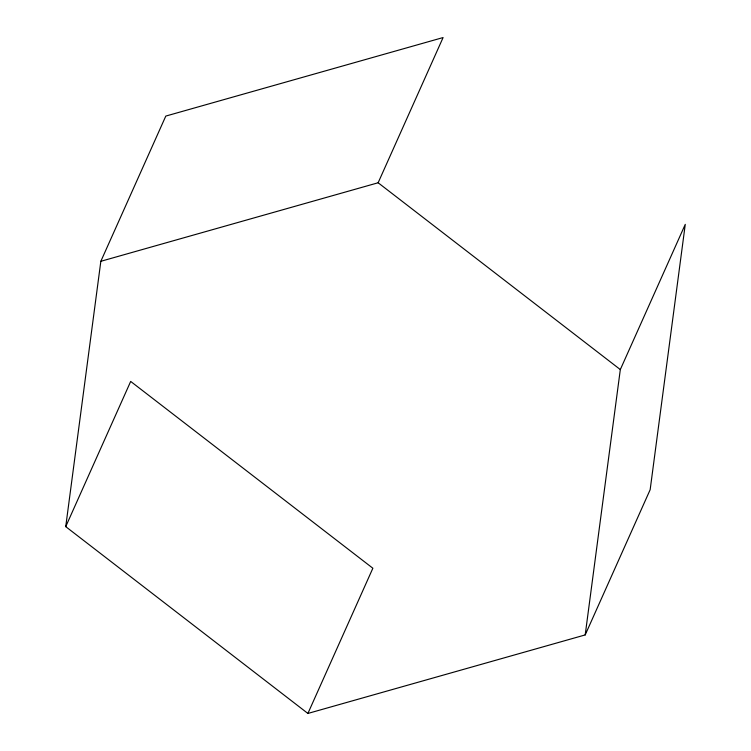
<?xml version="1.0" encoding="UTF-8"?>
<svg xmlns="http://www.w3.org/2000/svg" width="751" height="751" viewBox="0 0 751 751"><rect width="100%" height="100%" fill="white"/><g stroke="black" fill="none" stroke-linecap="round" stroke-linejoin="round"><path stroke-width="1.13" d="M585.198 634.924L620.317 369.576L685.269 224.361L650.159 489.708L585.198 634.924L307.901 713.45L65.731 526.639L100.841 261.292L165.802 116.076L443.099 37.55L378.138 182.765L100.841 261.292M65.731 526.639L130.683 381.424L372.862 568.235L307.901 713.45M378.138 182.765L620.317 369.576"/></g></svg>
